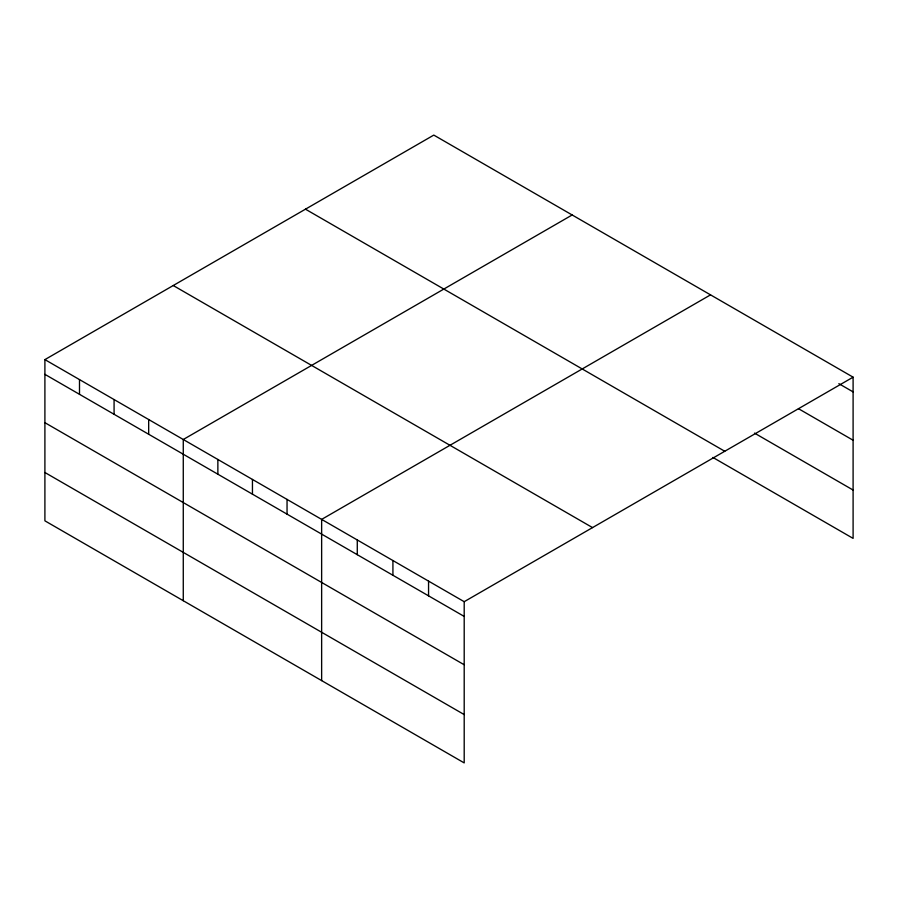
<?xml version="1.0" encoding="UTF-8"?>
<svg xmlns="http://www.w3.org/2000/svg" width="898" height="898" viewBox="0 0 898 898"><rect width="100%" height="100%" fill="white"/><g stroke="black" fill="none" stroke-linecap="round" stroke-linejoin="round"><path stroke-width="1.35" d="M464.199 664.767L464.199 601.694L44.9 359.615L44.9 520.829L464.199 762.907L464.199 664.767L44.9 422.677M44.9 359.615L433.801 135.093L853.1 377.171L853.1 538.385L712.911 457.452M572.172 214.97L183.271 439.504L183.271 600.717M710.543 294.858L321.641 519.392L321.641 680.605M464.199 601.694L853.1 377.171M838.844 383.659L853.1 391.887M798.457 408.68L853.1 440.233M754.5 433.117L853.1 490.039M305.466 209.178L724.765 451.267M173.235 285.519L592.534 527.597M44.9 374.343L464.199 616.421M44.9 472.494L464.199 714.572M428.559 581.118L428.559 595.845M392.92 560.543L392.92 575.27M357.281 539.967L357.281 554.695M287.046 499.423L287.046 514.139M252.45 479.442L252.45 494.169M217.866 459.473L217.866 474.2M148.675 419.534L148.675 434.25M114.08 399.565L114.08 414.281M79.495 379.585L79.495 394.312"/></g></svg>
